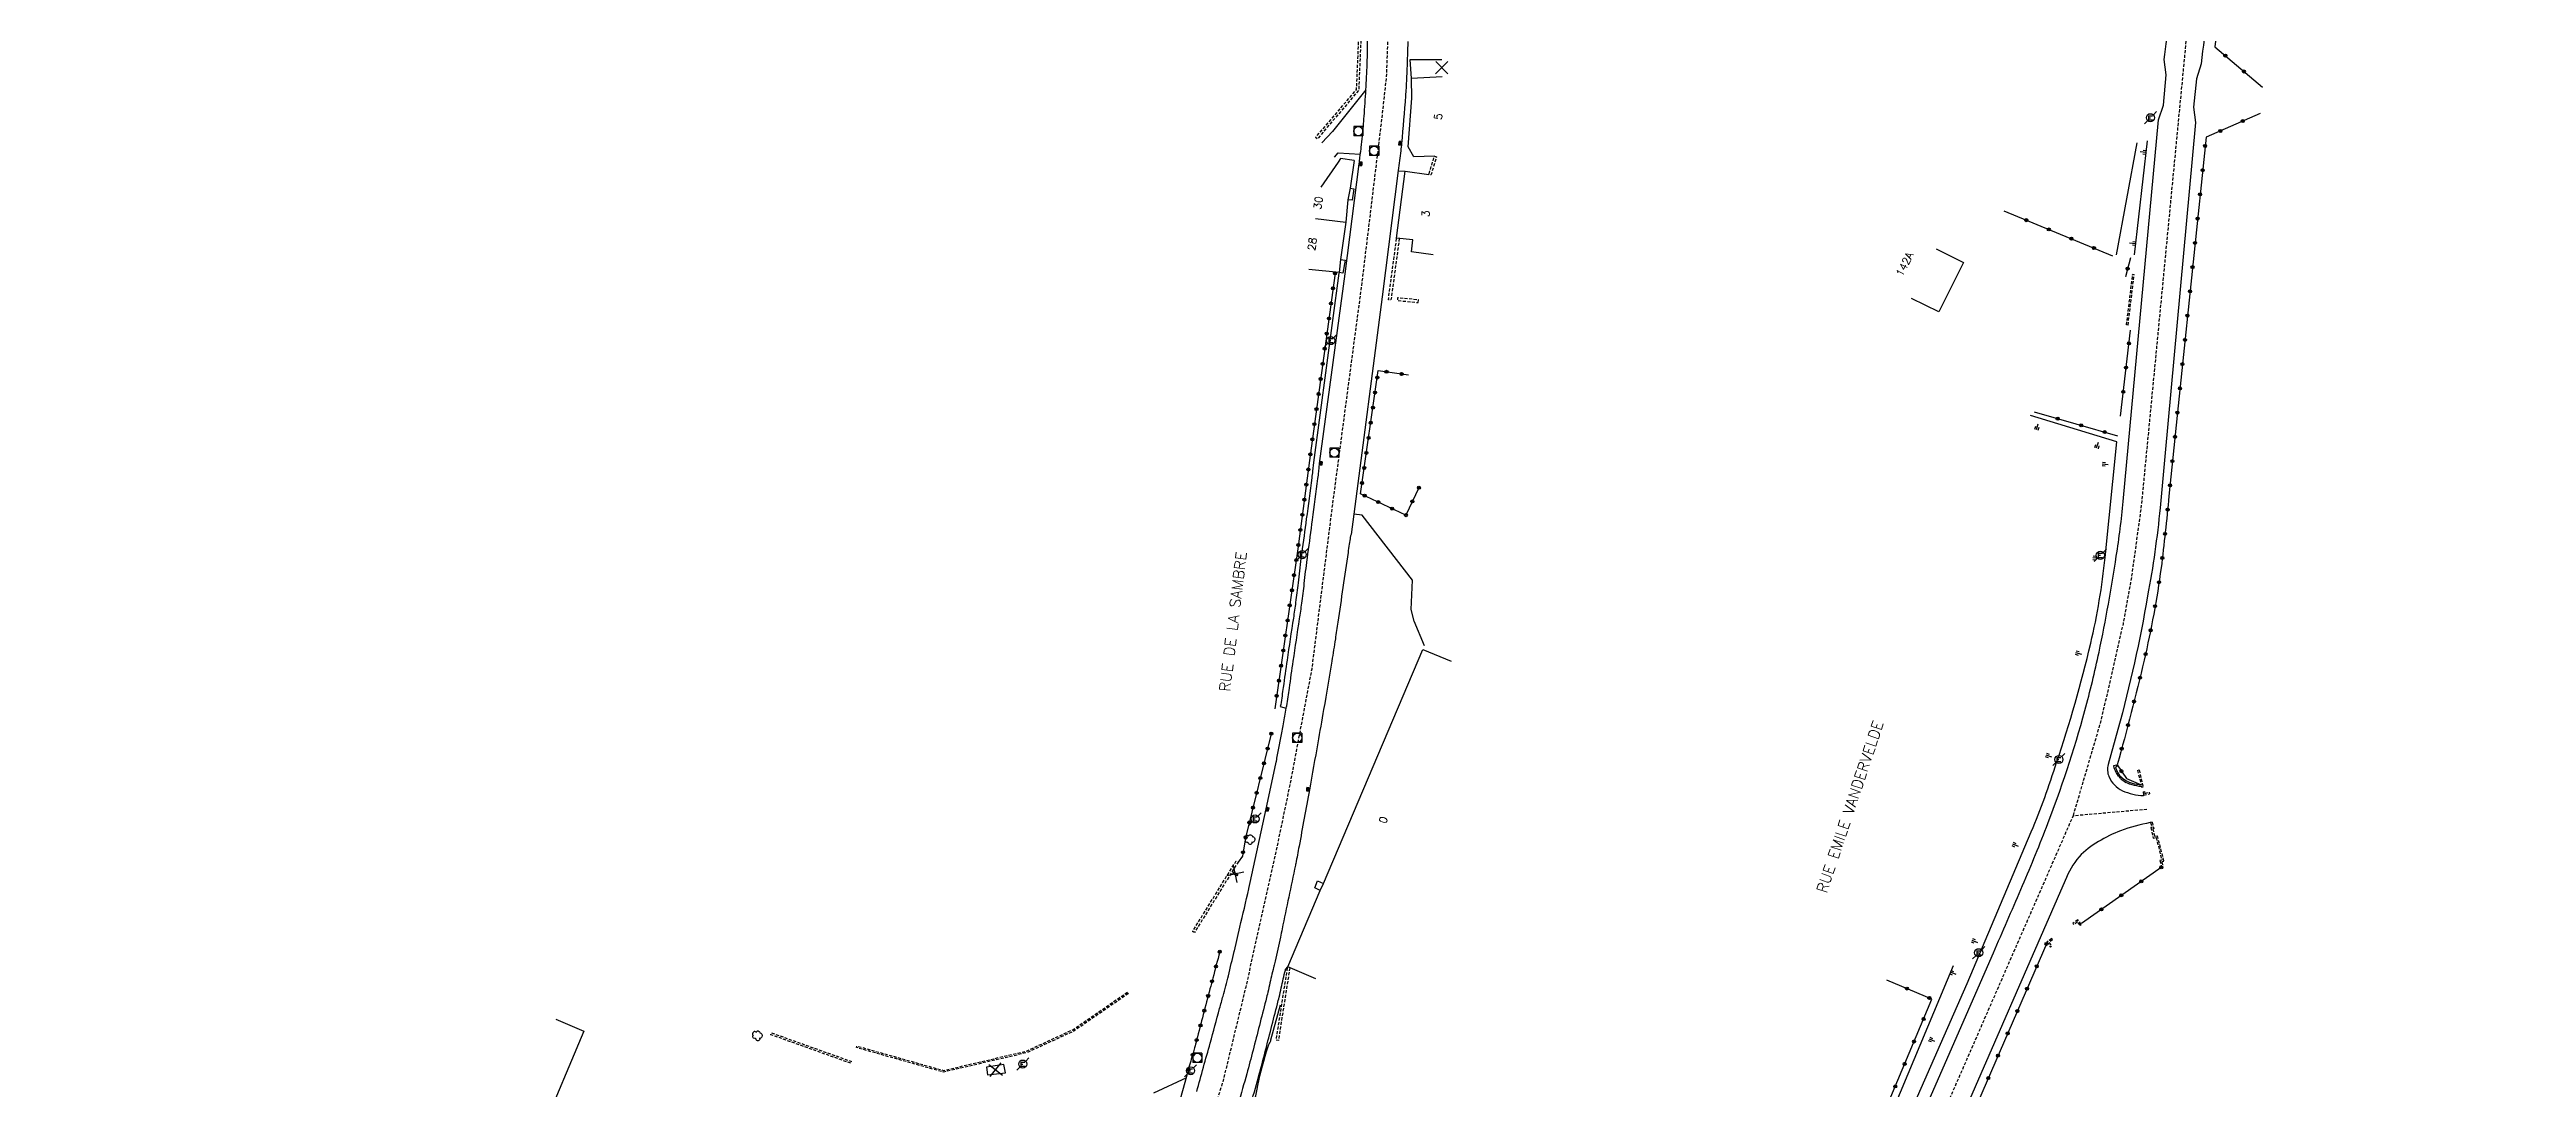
# Model space of a CAD drawing. Header units: millimetres. Extents: x 152000 to 153000, y 121000 to 122000.
# Drawn here: x 152544.3 to 152950.6, y 121328.7 to 121499.2 of the extents above; entities that cross this region are included whole.
import ezdxf
from ezdxf.enums import TextEntityAlignment as Align

# ---------------------------------------------------------------- set-up
doc = ezdxf.new("R2010")
doc.units = ezdxf.units.MM
doc.linetypes.add('DASHED', pattern=[0.75, 0.5, -0.25])
doc.layers.get('0').update_dxf_attribs({"linetype": 'CONTINUOUS'})
for name, color, linetype in [('W0001', 6, 'DASHED'), ('W0008', 7, 'CONTINUOUS'), ('W0017', 7, 'CONTINUOUS'), ('W0100', 7, 'CONTINUOUS'), ('W0112', 1, 'DASHED'), ('W0211', 2, 'CONTINUOUS'), ('W0300', 7, 'CONTINUOUS'), ('W0302', 3, 'CONTINUOUS'), ('W0322', 7, 'CONTINUOUS'), ('W0400', 7, 'CONTINUOUS'), ('W0420', 7, 'CONTINUOUS'), ('W0471', 7, 'CONTINUOUS'), ('W0984', 7, 'CONTINUOUS'), ('W0989', 7, 'CONTINUOUS'), ('W0991', 7, 'CONTINUOUS'), ('W1102', 7, 'CONTINUOUS')]:
    doc.layers.add(name, color=color, linetype=linetype)
doc.styles.get("Standard").update_dxf_attribs({"font": 'romans.shx', "width": 0.85})

# ---------------------------------------------------------------- blocks, each defined once
blk = doc.blocks.new('t322o')
at = {"color": 0, "linetype": 'Continuous'}
for radius in [0.25, 0.15]:
    blk.add_circle((0, 0), radius, dxfattribs=at)
blk = doc.blocks.new('t211o')
at = {"color": 0, "linetype": 'Continuous'}
for p, q in [((-0.29, 0.5), (-0.29, 0)), ((0, 1), (0, 0)), ((0.29, 0.5), (0.29, 0))]:
    blk.add_line(p, q, dxfattribs=at)
blk = doc.blocks.new('T471')
for p, q in [((-0.333334, 0.333334), (-0.333334, -0.333334)), ((-0.333334, 0.333334), (0.333334, 0.333334)), ((-0.333334, 0), (0, 0)), ((0.500001, 0.500001), (1.000002, 1.000002)), ((-0.500001, -0.500001), (-1.000002, -1.000002)), ((-0.333334, -0.333334), (0.333334, -0.333334))]:
    blk.add_line(p, q)
blk.add_ellipse((0, 0), major_axis=(0.471405, 0.471405), ratio=1, start_param=5.4977871438, end_param=11.780972451)
blk = doc.blocks.new('t991o')
at = {"color": 0, "linetype": 'Continuous'}
for p, q in [((-1, 1), (1, -1)), ((-1, -1), (1, 1))]:
    blk.add_line(p, q, dxfattribs=at)
blk = doc.blocks.new('T400')
for p, q in [((-0.15, 0.3), (0.15, 0.3)), ((-0.15, -0.25), (-0.15, 0.3)), ((-0.15, 0.15), (0.15, 0.15)), ((-0.15, 0), (0.15, 0)), ((0.15, 0.3), (0.15, -0.25)), ((-0.15, -0.15), (0.15, -0.15)), ((-0.15, -0.25), (-0.15, -0.3)), ((-0.15, -0.3), (0.15, -0.3)), ((0.15, -0.3), (0.15, -0.25))]:
    blk.add_line(p, q)
blk = doc.blocks.new('T300')
for p, q in [((-0.8, 0.51), (-0.86, 0.34)), ((-0.86, 0.34), (-0.86, 0.17)), ((-0.86, 0.17), (-0.74, 0.06)), ((-0.69, 0.63), (-0.8, 0.51)), ((-0.8, -0.06), (-0.74, 0.06)), ((-0.74, 0.06), (-0.69, 0.11)), ((-0.57, 0.69), (-0.69, 0.63)), ((-0.46, 0.69), (-0.57, 0.69)), ((-0.29, 0.63), (-0.46, 0.69)), ((-0.29, 0.63), (-0.17, 0.74)), ((-0.23, 0.57), (-0.29, 0.63)), ((-0.17, 0.74), (-0.06, 0.8)), ((-0.06, 0.8), (0.06, 0.8)), ((0.06, 0.8), (0.23, 0.74)), ((0.23, 0.74), (0.34, 0.63)), ((0.34, 0.63), (0.4, 0.51)), ((0.46, 0.46), (0.34, 0.46)), ((0.4, 0.51), (0.4, 0.46)), ((0.57, 0.4), (0.46, 0.46)), ((0.57, 0.4), (0.69, 0.29)), ((0.69, 0.29), (0.74, 0.17)), ((0.74, 0.06), (0.69, -0.17)), ((0.74, 0.17), (0.74, 0.06)), ((-0.8, -0.17), (-0.8, -0.06)), ((-0.8, -0.23), (-0.8, -0.17)), ((-0.74, -0.34), (-0.8, -0.23)), ((-0.69, -0.4), (-0.74, -0.34)), ((-0.51, -0.46), (-0.69, -0.4)), ((-0.4, -0.46), (-0.51, -0.46)), ((-0.4, -0.46), (-0.34, -0.46)), ((-0.34, -0.46), (-0.34, -0.4)), ((-0.34, -0.51), (-0.34, -0.46)), ((-0.29, -0.63), (-0.34, -0.51)), ((-0.17, -0.74), (-0.29, -0.63)), ((-0.06, -0.8), (-0.17, -0.74)), ((0.06, -0.8), (-0.06, -0.8)), ((0.17, -0.74), (0.06, -0.8)), ((0.23, -0.69), (0.17, -0.74)), ((0.29, -0.46), (0.23, -0.46)), ((0.29, -0.63), (0.23, -0.69)), ((0.46, -0.4), (0.29, -0.46)), ((0.34, -0.51), (0.29, -0.63)), ((0.34, -0.51), (0.34, -0.46)), ((0.57, -0.34), (0.46, -0.4)), ((0.63, -0.29), (0.57, -0.34)), ((0.69, -0.17), (0.63, -0.29))]:
    blk.add_line(p, q)
blk = doc.blocks.new('T420')
for p, q in [((0.75, 0.75), (-0.75, 0.75)), ((-0.75, 0.75), (-0.75, -0.75)), ((0.75, 0.75), (0.75, -0.75)), ((0.75, -0.75), (-0.75, -0.75))]:
    blk.add_line(p, q)
blk.add_ellipse((0, 0), major_axis=(-0.53, 0.53), ratio=1, start_param=3.926991, end_param=10.210176)

msp = doc.modelspace()

# ---------------------------------------------------------------- linework, layer by layer
at = {"layer": 'W0001', "flags": 128}
for points in [[(152582.4, 121000), (152582.45, 121000.05), (152588.47, 121006.87), (152592.63, 121011.74), (152597.1, 121017.47), (152601.74, 121024.22), (152605.75, 121030.69), (152622.56, 121058.91), (152639.82, 121088.8), (152644.67, 121096.73), (152679.52, 121178.55), (152693.06, 121213.12), (152698.74, 121226.71), (152706.65, 121244.53), (152712.95, 121260.89), (152719.51, 121277.89), (152724.54, 121292.13), (152728.87, 121304.98), (152732.11, 121314.93), (152736.82, 121329.98), (152740.53, 121345.36), (152745.18, 121366.16), (152747.76, 121378.49), (152751.35, 121397.54), (152754.58, 121423.27), (152759.57, 121460.93), (152762.73, 121487.08), (152763.58, 121494.63), (152763.84, 121501.39), (152763.61, 121508.83), (152762.68, 121517.45), (152761.25, 121524.04), (152758.92, 121532.45), (152756.78, 121538.41), (152754.93, 121541.75), (152750.12, 121548.02), (152742.19, 121558.23), (152712.71, 121594.14), (152709.9, 121598.17), (152707.25, 121602.1), (152705.58, 121605.56), (152702.92, 121611.16), (152700.94, 121616.33), (152699.53, 121623.07), (152699.1, 121629.34), (152698.67, 121635.61), (152699.07, 121641.43), (152700.32, 121646.05), (152706.3, 121671.82)], [(152876.23, 121373.45), (152880.83, 121389.14), (152884.44, 121404.91), (152885.85, 121412.78), (152887.45, 121424.48), (152895.93, 121512.75), (152899.73, 121532.75), (152908.13, 121567.35), (152917.33, 121597.55), (152923.33, 121615.15), (152950.56, 121608.18), (152950.56, 121608.18)], [(152822.24, 121234.56), (152823.62, 121246.08), (152826.56, 121259.17), (152852.27, 121318.54), (152871.26, 121362.05), (152876.23, 121373.45), (152888.3, 121374.51), (152888.3, 121374.51)]]:
    msp.add_lwpolyline(points, dxfattribs=at)
at = {"layer": 'W0008', "flags": 128}
for points in [[(152812.38, 121219.27), (152812.98, 121226.69, -0.0441), (152813.44, 121229.39, -0.0369), (152813.98, 121230.99, -0.0664), (152816.71, 121235.12, 0.0488), (152819.11, 121238.87, 0.0289), (152820.04, 121241.33, -0.0139), (152820.77, 121247.38, -0.0175), (152822.39, 121255.19, -0.0231), (152823.95, 121261.08, -0.0232), (152827, 121268.45), (152847.97, 121316.29), (152863.12, 121350.95, 0.0021), (152867.63, 121361.33, 0.0087), (152871.83, 121371.55, 0.0262), (152878.12, 121390.68, 0.0131), (152880.45, 121400.29, 0.0153), (152883.28, 121416.03, 0.0147), (152884.43, 121425.01), (152890.19, 121487.6), (152891.01, 121490.01), (152891.46, 121494.99), (152891.12, 121497.5, -0.0027), (152892.89, 121511.27, -0.0133)], [(152899.33, 121513.27, 0.0039), (152897.19, 121496.81), (152896.43, 121494.35), (152895.96, 121489.72), (152896.29, 121487.19), (152891.24, 121432.36), (152890.47, 121423.95, -0.0212), (152888.42, 121409.52, -0.0246), (152883.54, 121387.6), (152881.92, 121381.83, 0.1629), (152882.07, 121379.84, 0.1791), (152884.27, 121377.53, 0.0905), (152887.75, 121376.72), (152887.75, 121376.72)], [(152755.76, 121462.48), (152751.57, 121431.37), (152751.43, 121429.99, -0.006728), (152751.3, 121428.88, -0.001131), (152750.41, 121422.13, -0.000084), (152749.66, 121416.55, 0.000509), (152749.53, 121415.63, 0.006153), (152749.05, 121411.63, -0.007555), (152748.66, 121408.43, -0.003239), (152748.29, 121405.87, 0.001201), (152747.25, 121398.95, 0.002672), (152746.62, 121394.49, -0.004075), (152746.22, 121391.68, -0.001258), (152746.13, 121391.35), (152747.13, 121391.09, 0.001409), (152747.22, 121391.46, 0.024873), (152747.23, 121391.48, 0.004133), (152747.64, 121394.35, -0.002672), (152748.27, 121398.8, -0.001201), (152749.3, 121405.72, 0.003239), (152749.68, 121408.29, 0.007555), (152750.08, 121411.52, -0.006153), (152750.55, 121415.49, -0.000509), (152750.68, 121416.41, 0.000084), (152751.43, 121421.99, 0.001131), (152752.32, 121428.75, 0.006728), (152752.45, 121429.89), (152752.59, 121431.25), (152756.78, 121462.35), (152759.08, 121480.42, 0.009148), (152759.2, 121481.49, -0.020563), (152759.26, 121481.97, -0.000968), (152759.31, 121482.29, 0.003311), (152759.33, 121482.38, 0.011773), (152759.43, 121483.11, 0.004683), (152759.63, 121484.96, 0.005993), (152759.9, 121488.2, 0.004454), (152760.18, 121492.56, 0.0018), (152760.29, 121494.67, 0.001778), (152760.39, 121496.8, 0.005972), (152760.45, 121499.1, 0.002457), (152760.52, 121504.68, 0.008857)], [(152767.06, 121500.47, -0.003511), (152766.92, 121495.98, -0.004993), (152766.77, 121492.82, -0.006014), (152766.68, 121491.55, -0.000977), (152766.03, 121483.74, -0.010889), (152765.9, 121482.56, -0.003904), (152765.45, 121479.3), (152762.83, 121458.6), (152758.18, 121422.89), (152757.74, 121419.59, -0.067577), (152757.68, 121419.38, 0.064648), (152757.62, 121419.16, 0.000271), (152757.45, 121417.98, -0.000234), (152757.25, 121416.61, -0.000089), (152755.58, 121405.2, -0.000369), (152755.17, 121402.44, -0.004323), (152754.6, 121398.81, -0.001969), (152753.25, 121390.87, -0.000851), (152752.29, 121385.36, -0.000608), (152750.91, 121377.66, -0.001165), (152749.22, 121368.41, -0.003771), (152748.68, 121365.56, -0.002119), (152748.62, 121365.31, -0.000051), (152746.44, 121354.86, -0.001071), (152746.15, 121353.48, -0.000373), (152745.3, 121349.53, 0.001567), (152745.08, 121348.71, 0.007684), (152745.03, 121348.54, 0.002401), (152744.37, 121345.63, -0.004661), (152744.02, 121344.12, -0.002928), (152743.75, 121343.07, -0.000381), (152741.67, 121334.94, -0.004857), (152740.64, 121331.09, 0.001901), (152737.95, 121321.26)], [(152732.44, 121328.15, 0.000199), (152734.64, 121336.12, 0.000168), (152736.19, 121341.78, 0.000464), (152736.75, 121343.83, 0.005038), (152737.62, 121347.16, 0.00421), (152738.58, 121351.15, 0.000015), (152738.61, 121351.25), (152739.51, 121355.13, 0.000036), (152740.98, 121361.43, 0.007024), (152740.98, 121361.46), (152741.19, 121362.48), (152743.8, 121374.56), (152745.41, 121381.95, -0.010744), (152745.46, 121382.18, 0.015902), (152745.5, 121382.34, 0.001244), (152745.6, 121382.85, 0.00014), (152746.45, 121387.31, 0.002481), (152746.67, 121388.49, 0.001131), (152747.13, 121391.09)], [(152888.84, 121372.3, 0.0348), (152883.99, 121370.97, 0.045), (152880.37, 121369.18, 0.0766), (152877.17, 121366.67, 0.0772), (152874.89, 121362.78), (152856.58, 121320.79)], [(152718.16, 121256.8, 0.000585), (152718.47, 121257.59, 0.000031), (152722.28, 121267.58, 0.000993), (152722.4, 121267.9, 0.000786), (152723.78, 121271.59, 0.000553), (152725.73, 121276.83, 0.003558), (152725.92, 121277.35, 0.000139), (152730.44, 121290.09, 0.022982), (152733.35, 121299.7, -0.036803), (152734.49, 121303.13), (152739.88, 121320.74, -0.001901), (152742.56, 121330.55, 0.004857), (152743.6, 121334.44, 0.000381), (152745.68, 121342.57, 0.002928), (152745.95, 121343.65, 0.004661), (152746.31, 121345.19, -0.002401), (152746.97, 121348.09, -0.007684), (152747, 121348.2), (152747.36, 121348.63)]]:
    msp.add_lwpolyline(points, format="xyb", dxfattribs=at)
for points in [[(152760.18, 121492.56), (152754.7, 121485.73), (152752.98, 121483.86)], [(152730.74, 121330.41), (152725.35, 121327.9)]]:
    msp.add_lwpolyline(points, dxfattribs=at)
at = {"layer": 'W0017', "flags": 128}
for points in [[(152755.01, 121481.51), (152755.62, 121482.2), (152759.26, 121481.97)], [(152765.49, 121479.27), (152766.63, 121479.22)], [(152757.59, 121476.41), (152758.19, 121476.3), (152757.92, 121474.44), (152757.23, 121474.48)], [(152756, 121464.72), (152756.76, 121464.59), (152756.4, 121462.44), (152755.78, 121462.57)], [(152769.78, 121401.29), (152768.12, 121405.36), (152767.59, 121407.28), (152767.85, 121412.1), (152759.55, 121422.73), (152758.18, 121422.89)], [(152752.67, 121361.15), (152751.79, 121361.58), (152752.24, 121362.72), (152753.21, 121362.29)], [(152730.77, 121330.62), (152728.39, 121322.23)]]:
    msp.add_lwpolyline(points, dxfattribs=at)
at = {"layer": 'W0100', "flags": 128}
for points in [[(152771.41, 121481.64), (152768.06, 121481.55), (152767.1, 121483.22), (152767.71, 121491.17), (152767.69, 121494.43), (152767.42, 121497.51), (152767.64, 121497.51), (152772.64, 121497.51)], [(152758.25, 121480.96), (152757.59, 121476.41), (152757.23, 121474.48), (152756.9, 121470.82), (152756, 121464.72), (152755.78, 121462.57), (152750.8, 121463.08)], [(152758.28, 121480.96), (152756.01, 121481.26), (152755.63, 121480.7), (152752.79, 121476.58)], [(152771.23, 121465.45), (152767.65, 121465.94), (152767.91, 121467.92), (152765.23, 121468.2), (152766.63, 121479.22), (152770.52, 121478.68)], [(152853.71, 121466.44), (152858.19, 121464.21), (152854.14, 121456.09), (152849.66, 121458.32), (152849.66, 121458.32)], [(152751.96, 121346.68), (152747.36, 121348.63), (152752.67, 121361.15), (152753.21, 121362.29), (152769.55, 121400.73), (152774.15, 121398.77)], [(152627.31, 121340.03), (152631.92, 121338.09), (152624.95, 121321.53), (152639.62, 121315.28), (152615.74, 121258.79), (152610.99, 121260.71), (152606.38, 121262.9), (152600.43, 121265.45), (152589.34, 121216.87), (152593.44, 121215.91), (152592.77, 121212.89), (152592.19, 121210.06), (152591.43, 121206.98), (152587.54, 121207.94), (152571.98, 121140.67), (152544.25, 121146.92), (152545.35, 121151.8)]]:
    msp.add_lwpolyline(points, dxfattribs=at)
for points in [[(152738.54, 121364.2), (152739.17, 121363.8), (152739.01, 121363.54), (152738.37, 121363.94)], [(152698.13, 121330.88), (152701.07, 121331.21), (152700.79, 121332.59), (152697.97, 121332.16)]]:
    msp.add_lwpolyline(points, close=True, dxfattribs=at)
at = {"layer": 'W0112'}
for p, q in [((152884.96, 121453.96), (152885.97, 121462.3)), ((152885.21, 121453.93), (152886.21, 121462.27)), ((152883.32, 121381.71), (152882.8, 121381.62)), ((152882.8, 121381.62), (152882.89, 121381.35)), ((152882.89, 121381.35), (152882.98, 121381.09)), ((152882.98, 121381.09), (152883.08, 121380.83)), ((152883.08, 121380.83), (152883.19, 121380.58)), ((152883.36, 121381.46), (152883.13, 121381.42)), ((152883.13, 121381.42), (152883.21, 121381.18)), ((152883.21, 121381.18), (152883.31, 121380.93)), ((152883.31, 121380.93), (152883.42, 121380.69)), ((152886.77, 121380.87), (152887.34, 121378.51)), ((152887.02, 121380.93), (152887.68, 121378.16)), ((152883.19, 121380.58), (152883.32, 121380.34)), ((152883.32, 121380.34), (152883.63, 121379.89)), ((152883.42, 121380.69), (152883.54, 121380.46)), ((152883.54, 121380.46), (152883.83, 121380.05)), ((152883.63, 121379.89), (152884.02, 121379.5)), ((152883.83, 121380.05), (152884.19, 121379.68)), ((152884.02, 121379.5), (152884.46, 121379.15)), ((152884.19, 121379.68), (152884.6, 121379.36)), ((152884.46, 121379.15), (152884.95, 121378.87)), ((152884.6, 121379.36), (152885.06, 121379.09)), ((152884.95, 121378.87), (152885.46, 121378.65)), ((152885.06, 121379.09), (152885.54, 121378.88)), ((152885.46, 121378.65), (152885.83, 121378.53)), ((152885.54, 121378.88), (152885.9, 121378.77)), ((152885.83, 121378.53), (152886.21, 121378.43)), ((152885.9, 121378.77), (152886.26, 121378.68)), ((152886.21, 121378.43), (152886.59, 121378.36)), ((152886.26, 121378.68), (152886.63, 121378.61)), ((152886.59, 121378.36), (152886.97, 121378.3)), ((152886.63, 121378.61), (152887.01, 121378.55)), ((152886.97, 121378.3), (152887.4, 121378.25)), ((152887.01, 121378.55), (152887.34, 121378.51)), ((152887.4, 121378.25), (152887.43, 121378.1)), ((152887.66, 121377.37), (152887.77, 121376.78)), ((152887.77, 121376.78), (152888.73, 121377.03)), ((152887.91, 121377.41), (152887.97, 121377.09)), ((152887.97, 121377.09), (152888.66, 121377.27)), ((152888.9, 121372.31), (152889.11, 121371.51)), ((152889.11, 121371.51), (152888.96, 121371.47)), ((152888.96, 121371.47), (152889.33, 121369.75)), ((152889.14, 121372.38), (152889.42, 121371.32)), ((152889.42, 121371.32), (152889.25, 121371.28)), ((152889.25, 121371.28), (152889.52, 121370.05)), ((152889.33, 121369.75), (152889.81, 121369.86)), ((152889.52, 121370.05), (152889.99, 121370.15)), ((152889.81, 121369.86), (152890.75, 121366.12)), ((152889.99, 121370.15), (152891.05, 121365.93)), ((152890.75, 121366.12), (152890.43, 121366.05)), ((152890.43, 121366.05), (152890.69, 121365.09)), ((152891.05, 121365.93), (152890.74, 121365.86)), ((152890.74, 121365.86), (152890.94, 121365.15)), ((152872.69, 121353.26), (152871.88, 121352.67)), ((152871.88, 121352.67), (152872.47, 121351.86)), ((152872.83, 121353.06), (152872.23, 121352.62)), ((152872.23, 121352.62), (152872.67, 121352.01)), ((152876.99, 121356.34), (152876.16, 121355.76)), ((152876.93, 121356), (152876.3, 121355.55)), ((152877.34, 121355.45), (152876.93, 121356)), ((152877.54, 121355.6), (152876.99, 121356.34))]:
    msp.add_line(p, q, dxfattribs=at)
at = {"layer": 'W0112', "flags": 128}
for points in [[(152753.8, 121518.76), (152758.43, 121517.59), (152759.14, 121512.05), (152759.54, 121505.01), (152759, 121492.47), (152752.2, 121484.47), (152751.93, 121484.7), (152758.65, 121492.6), (152759.19, 121505.01), (152758.78, 121512.02), (152758.11, 121517.3), (152753.72, 121518.42)], [(152770.54, 121478.77), (152771.41, 121481.64), (152771.75, 121481.53), (152770.88, 121478.66), (152770.86, 121478.58), (152770.52, 121478.68)], [(152768.78, 121457.64), (152768.83, 121458.07), (152765.38, 121458.42), (152765.34, 121457.98)], [(152732.05, 121354.24), (152731.75, 121354.42), (152738.91, 121366.02), (152739.21, 121365.83)], [(152721.22, 121344.24), (152712.29, 121338.09), (152704.59, 121334.54), (152690.9, 121331.34), (152676.61, 121335.37), (152676.69, 121335.64), (152690.91, 121331.62), (152704.5, 121334.81), (152712.15, 121338.33), (152721.06, 121344.47)], [(152675.68, 121332.8), (152662.57, 121337.49), (152662.68, 121337.79), (152675.78, 121333.11)]]:
    msp.add_lwpolyline(points, close=True, dxfattribs=at)
for points in [[(152765.66, 121468.16), (152764.3, 121458.06), (152763.87, 121458.11), (152765.23, 121468.2)], [(152747.7, 121348.49), (152745.82, 121336.52), (152745.47, 121336.58), (152747.36, 121348.63)]]:
    msp.add_lwpolyline(points, dxfattribs=at)
at = {"layer": 'W0112'}
for points in [[(152885.97, 121462.3), (152886.21, 121462.27)], [(152885.21, 121453.93), (152884.96, 121453.96)], [(152883.36, 121381.46), (152883.32, 121381.71)], [(152886.77, 121380.87), (152887.02, 121380.93)], [(152887.43, 121378.1), (152887.68, 121378.16)], [(152887.66, 121377.37), (152887.91, 121377.41)], [(152888.66, 121377.27), (152888.73, 121377.03)], [(152889.14, 121372.38), (152888.9, 121372.31)], [(152890.69, 121365.09), (152890.94, 121365.15)], [(152872.83, 121353.06), (152872.69, 121353.26)], [(152876.3, 121355.55), (152876.16, 121355.76)], [(152877.34, 121355.45), (152877.54, 121355.6)], [(152872.67, 121352.01), (152872.47, 121351.86)]]:
    msp.add_lwpolyline(points, dxfattribs=at)
at = {"layer": 'W0211', "flags": 128}
for points in [[(152886.63, 121483.84), (152883.25, 121465.46), (152883.25, 121465.46)], [(152886.24, 121465.46), (152888.38, 121484.17), (152888.38, 121484.17)], [(152856.51, 121348.78), (152843.61, 121317.96), (152831, 121285.71), (152831, 121285.71)]]:
    msp.add_lwpolyline(points, dxfattribs=at)
msp.add_lwpolyline([(152831.87, 121284.59), (152845.93, 121316.51), (152858.79, 121345.88), (152869.33, 121370.78, 0.0208), (152873.49, 121382.16, 0.023), (152879.08, 121401.72, 0.0316), (152881.46, 121415.82), (152883.35, 121434.79), (152869.21, 121439.11), (152869.21, 121439.11)], format="xyb", dxfattribs=at)
at = {"layer": 'W0302', "flags": 128}
msp.add_lwpolyline([(152727.7, 121281.7, 0.00225), (152730.11, 121288.26, 0.008578), (152730.71, 121289.99, 0.001798), (152737.83, 121312.28, 0.004977), (152740.3, 121320.37, 0.022544), (152742.45, 121329.13, -0.030708), (152744.14, 121335.55, -0.052114), (152744.41, 121336.15, 0.066263), (152744.61, 121336.63), (152746.15, 121342.37)], format="xyb", dxfattribs=at)
at = {"layer": 'W0322', "flags": 128}
for points in [[(152908.6, 121548.05, 0.0226), (152903.27, 121525.74), (152901.26, 121514.32), (152899.46, 121499.61), (152907.25, 121492.97), (152907.25, 121492.97)], [(152906.86, 121488.69), (152898, 121484.76), (152893.74, 121443.84), (152891.91, 121425.87, -0.0078), (152890.63, 121414.11, -0.0227), (152887.85, 121398.96, -0.0107), (152883.43, 121381.79), (152884.93, 121379.52), (152887.26, 121378.55), (152887.26, 121378.55)], [(152871.87, 121352.49), (152857.81, 121320.09), (152833.96, 121265.44, 0.0334), (152831.21, 121257.53, 0.0243), (152828.63, 121246.42, 0.034), (152827.81, 121240, 0.0242), (152827.92, 121234.39), (152829.32, 121231.46), (152831.83, 121229.5), (152834.7, 121228.62), (152867.67, 121229.48), (152882.54, 121229.59), (152882.54, 121229.59)], [(152736.21, 121351.11, 0.000109), (152735.07, 121346.75, 0.00027), (152734.61, 121344.99, 0.000084), (152732.42, 121336.59, -0.000561), (152732.08, 121335.33, -0.007965), (152731.84, 121334.45, 0.002652), (152731.07, 121331.83, 0.008795), (152731, 121331.57, 0.002416), (152730.77, 121330.62)]]:
    msp.add_lwpolyline(points, format="xyb", dxfattribs=at)
for points in [[(152864.82, 121472.68), (152882.68, 121465.33), (152882.68, 121465.33)], [(152755.12, 121462.44), (152751.05, 121432.56), (152749.03, 121417.23), (152745.25, 121390.99)], [(152885.61, 121464.99), (152884.76, 121461.86), (152884.76, 121461.86)], [(152883.95, 121439.02), (152885.6, 121453.13), (152885.6, 121453.13)], [(152768.88, 121427.26), (152766.74, 121422.75), (152759.3, 121426.27), (152762.22, 121446.47), (152767.17, 121445.76)], [(152869.83, 121439.68), (152883.46, 121435.78), (152883.46, 121435.78)], [(152744.66, 121386.88), (152740.43, 121369.77), (152739.92, 121366.81), (152739.21, 121365.83)], [(152890.78, 121365.04), (152877.55, 121355.75), (152877.55, 121355.75)], [(152818.19, 121254.38), (152827.2, 121278.78), (152842.58, 121318.44), (152853.03, 121343.33), (152845.66, 121346.43), (152845.66, 121346.43)]]:
    msp.add_lwpolyline(points, dxfattribs=at)
at = {"layer": 'W1102', "flags": 128}
for points in [[(152772.69, 121494.66), (152767.69, 121494.43)], [(152751.94, 121471.42), (152756.9, 121470.82)]]:
    msp.add_lwpolyline(points, dxfattribs=at)

# ---------------------------------------------------------------- block references
at = {"layer": 'W0211'}
for p, rotation in [((152888.17, 121482.3), 83.45629545265557), ((152886.45, 121467.33), 83.45629545638772), ((152870.14, 121436.74), 342.9942247667081), ((152880, 121433.72), 342.9942247619337), ((152880.97, 121431.12), 264.3311550062851), ((152879.44, 121415.73), 263.6950961875239), ((152876.64, 121400.14), 256.062956455095), ((152871.78, 121383.35), 251.5056199390657), ((152866.3, 121368.75), 247.0520384352542), ((152859.62, 121352.96), 247.0520384374069), ((152856.07, 121347.73), 247.2824643031879), ((152852.61, 121336.76), 246.357310517876)]:
    msp.add_blockref('t211o', p, dxfattribs=dict(at, rotation=rotation))
at = {"layer": 'W0300'}
for p in [(152741.21, 121369.48), (152660.43, 121337.3)]:
    msp.add_blockref('T300', p, dxfattribs=at)
at = {"layer": 'W0322'}
for p, rotation in [((152901.17, 121498.16), 319.5115907399057), ((152904.21, 121495.56), 319.5115907399057), ((152904.01, 121487.42), 203.9311529751824), ((152897.85, 121483.34), 264.0579768532064), ((152900.36, 121485.8), 203.9311529751824), ((152897.44, 121479.36), 264.0579768532064), ((152897.02, 121475.39), 264.0579768532064), ((152868.51, 121471.16), 337.6469791722512), ((152896.61, 121471.41), 264.0579768532064), ((152872.21, 121469.64), 337.6469791722512), ((152875.91, 121468.12), 337.6469791722512), ((152879.61, 121466.6), 337.6469791722512), ((152896.2, 121467.43), 264.0579768532064), ((152755.12, 121462.44), 262.2395957237741), ((152885.13, 121463.21), 337.6469791722512), ((152895.78, 121463.45), 264.0579768532064), ((152754.78, 121459.97), 262.2395957237741), ((152895.37, 121459.47), 264.0579768532064), ((152754.11, 121455.01), 262.2395957237741), ((152754.44, 121457.49), 262.2395957237741), ((152894.95, 121455.49), 264.0579768532064), ((152753.43, 121450.06), 262.2395957237741), ((152753.77, 121452.54), 262.2395957237741), ((152885.34, 121450.94), 83.32614898715794), ((152894.54, 121451.51), 264.0579768532064), ((152753.09, 121447.58), 262.2395957237741), ((152763.56, 121446.28), 351.765147059562), ((152766.04, 121445.92), 351.765147059562), ((152884.88, 121446.97), 83.32614898715794), ((152894.13, 121447.54), 264.0579768532064), ((152752.42, 121442.63), 262.2395957237741), ((152752.76, 121445.1), 262.2395957237741), ((152761.7, 121442.87), 81.76514705956164), ((152762.06, 121445.34), 81.76514705956164), ((152884.41, 121443), 83.32614898715794), ((152893.71, 121443.56), 264.1732780794646), ((152751.74, 121437.67), 262.2395957237741), ((152752.08, 121440.15), 262.2395957237741), ((152760.98, 121437.92), 81.76514705956164), ((152761.34, 121440.39), 81.76514705956164), ((152873.67, 121438.58), 344.0105783901117), ((152877.52, 121437.48), 344.0105783901117), ((152893.31, 121439.58), 264.1732780794646), ((152751.4, 121435.2), 262.2395957237741), ((152760.62, 121435.44), 81.76514705956164), ((152881.37, 121436.38), 344.0105783901117), ((152892.9, 121435.6), 264.1732780794646), ((152750.74, 121430.24), 262.4917816050974), ((152751.07, 121432.72), 262.2395957237741), ((152759.91, 121430.49), 81.76514705956164), ((152760.27, 121432.97), 81.76514705956164), ((152892.49, 121431.62), 264.1732780794646), ((152750.09, 121425.28), 262.4917816050974), ((152750.41, 121427.76), 262.4917816050974), ((152759.55, 121428.02), 81.76514705956164), ((152759.96, 121425.96), 154.633861319476), ((152768.88, 121427.26), 244.6338613194762), ((152892.09, 121427.64), 264.1732780794646), ((152749.76, 121422.81), 262.4917816050974), ((152762.22, 121424.89), 154.633861319476), ((152764.48, 121423.82), 154.633861319476), ((152766.74, 121422.75), 244.6338613194762), ((152767.81, 121425), 244.6338613194762), ((152891.7, 121423.66), 264.3331510797437), ((152749.11, 121417.85), 262.4917816050974), ((152749.43, 121420.33), 262.4917816050974), ((152891.28, 121419.68), 263.7283712257928), ((152748.76, 121415.37), 261.8104070812002), ((152890.82, 121415.71), 263.1235913718418), ((152748.05, 121410.42), 261.8104070812002), ((152748.4, 121412.9), 261.8104070812002), ((152890.29, 121411.74), 261.4283037920349), ((152747.33, 121405.47), 261.8104070812002), ((152747.69, 121407.95), 261.8104070812002), ((152889.64, 121407.8), 260.0782694202753), ((152746.98, 121403), 261.8104070812002), ((152888.91, 121403.86), 258.7282350485159), ((152746.27, 121398.05), 261.8104070812002), ((152746.62, 121400.53), 261.8104070812002), ((152888.08, 121399.95), 257.3782006767561), ((152745.55, 121393.1), 261.8104070812002), ((152745.91, 121395.58), 261.8104070812002), ((152887.16, 121396.06), 256.3638628179713), ((152886.2, 121392.17), 255.810775825971), ((152744.66, 121386.88), 256.112030556453), ((152885.2, 121388.3), 255.2576888339708), ((152743.46, 121382.02), 256.112030556453), ((152744.06, 121384.45), 256.112030556453), ((152884.12, 121380.74), 303.3763212754118), ((152884.16, 121384.44), 254.7046018419705), ((152742.26, 121377.17), 256.112030556453), ((152742.86, 121379.6), 256.112030556453), ((152741.06, 121372.32), 256.112030556453), ((152741.66, 121374.74), 256.112030556453), ((152740.46, 121369.89), 256.112030556453), ((152740.03, 121367.43), 260.3011821168148), ((152890.65, 121364.95), 215.0781866246772), ((152884.1, 121360.35), 215.0781866246772), ((152887.37, 121362.65), 215.0781866246772), ((152880.83, 121358.05), 215.0781866246772), ((152871.82, 121352.39), 246.5535745035374), ((152735.58, 121348.69), 255.2841508003759), ((152736.21, 121351.11), 255.2702813294341), ((152870.23, 121348.72), 246.5535745035374), ((152734.94, 121346.27), 255.3121319534031), ((152848.93, 121345.06), 157.2219655908033), ((152868.64, 121345.05), 246.5535745035374), ((152733.68, 121341.43), 255.3654030740693), ((152734.31, 121343.85), 255.3598354194166), ((152851.66, 121340.06), 67.22178581114858), ((152852.62, 121343.51), 157.2219655908033), ((152867.05, 121341.38), 246.5535745035374), ((152732.42, 121336.6), 255.3765383833749), ((152733.05, 121339.01), 255.370970728722), ((152850.11, 121336.37), 67.22178581114858), ((152865.46, 121337.71), 246.5535745035374), ((152731.06, 121331.78), 254.3855762608165), ((152731.76, 121334.18), 253.485029587672), ((152848.56, 121332.68), 67.22178581114858), ((152863.86, 121334.04), 246.5535745035374), ((152847.01, 121329), 67.22178581114858), ((152862.27, 121330.37), 246.5535745035374)]:
    msp.add_blockref('t322o', p, dxfattribs=dict(at, rotation=rotation))
at = {"layer": 'W0400'}
for p, rotation in [((152765.77, 121483.77), 176.6092970013068), ((152759.36, 121480.42), 357.0235431657136), ((152752.85, 121431.24), 175.5407453850915), ((152750.65, 121377.74), 175.8670351349212), ((152744.06, 121374.49), 346.2634646774471)]:
    msp.add_blockref('T400', p, dxfattribs=dict(at, rotation=rotation))
at = {"layer": 'W0420'}
for p in [(152758.93, 121485.76), (152761.54, 121482.54), (152755.01, 121433.02), (152748.92, 121386.21), (152732.54, 121333.69)]:
    msp.add_blockref('T420', p, dxfattribs=at)
at = {"layer": 'W0471'}
for p in [(152888.88, 121487.97), (152754.41, 121451.4), (152749.74, 121416.27), (152880.66, 121416.16), (152873.86, 121382.65), (152742.01, 121372.9), (152860.71, 121350.94), (152703.9, 121332.67), (152731.42, 121331.57)]:
    msp.add_blockref('T471', p, dxfattribs=at)
at = {"layer": 'W0991'}
for p, rotation in [((152772.63, 121496.19), 89.44840119901941), ((152699.45, 121331.74), 6.532019490436638)]:
    msp.add_blockref('t991o', p, dxfattribs=dict(at, rotation=rotation))
at = {"layer": 'W0991', "extrusion": (0, 0, -1), "rotation": 32.13651070950291}
msp.add_blockref('t991o', (-152738.77, 121363.87), dxfattribs=at)

# ---------------------------------------------------------------- texts
at = {"layer": 'W0984'}
for s, rotation, p in [('5', 85.5933, (152772.05, 121488.15)), ('30', 81.722, (152752.36, 121474)), ('3', 88.6251, (152769.99, 121472.23)), ('28', 81.558, (152751.37, 121467.25)), ('0', 71.8028, (152763.04, 121372.73))]:
    msp.add_text(s, height=1.25, rotation=rotation, dxfattribs=at).set_placement(p, align=Align.MIDDLE)
at = {"layer": 'W0989'}
for s, rotation, p in [('RUE DE LA SAMBRE', 83.0828, (152738.38, 121405.28)), ('RUE EMILE VANDERVELDE', 71.5056, (152839.59, 121374.89))]:
    msp.add_text(s, height=1.75, rotation=rotation, dxfattribs=at).set_placement(p, align=Align.MIDDLE)
at = {"layer": 'W0991'}
msp.add_text('142A', height=1.25, rotation=63.4892, dxfattribs=at).set_placement((152848.56, 121463.94), align=Align.MIDDLE)

doc.saveas('drawing.dxf')
